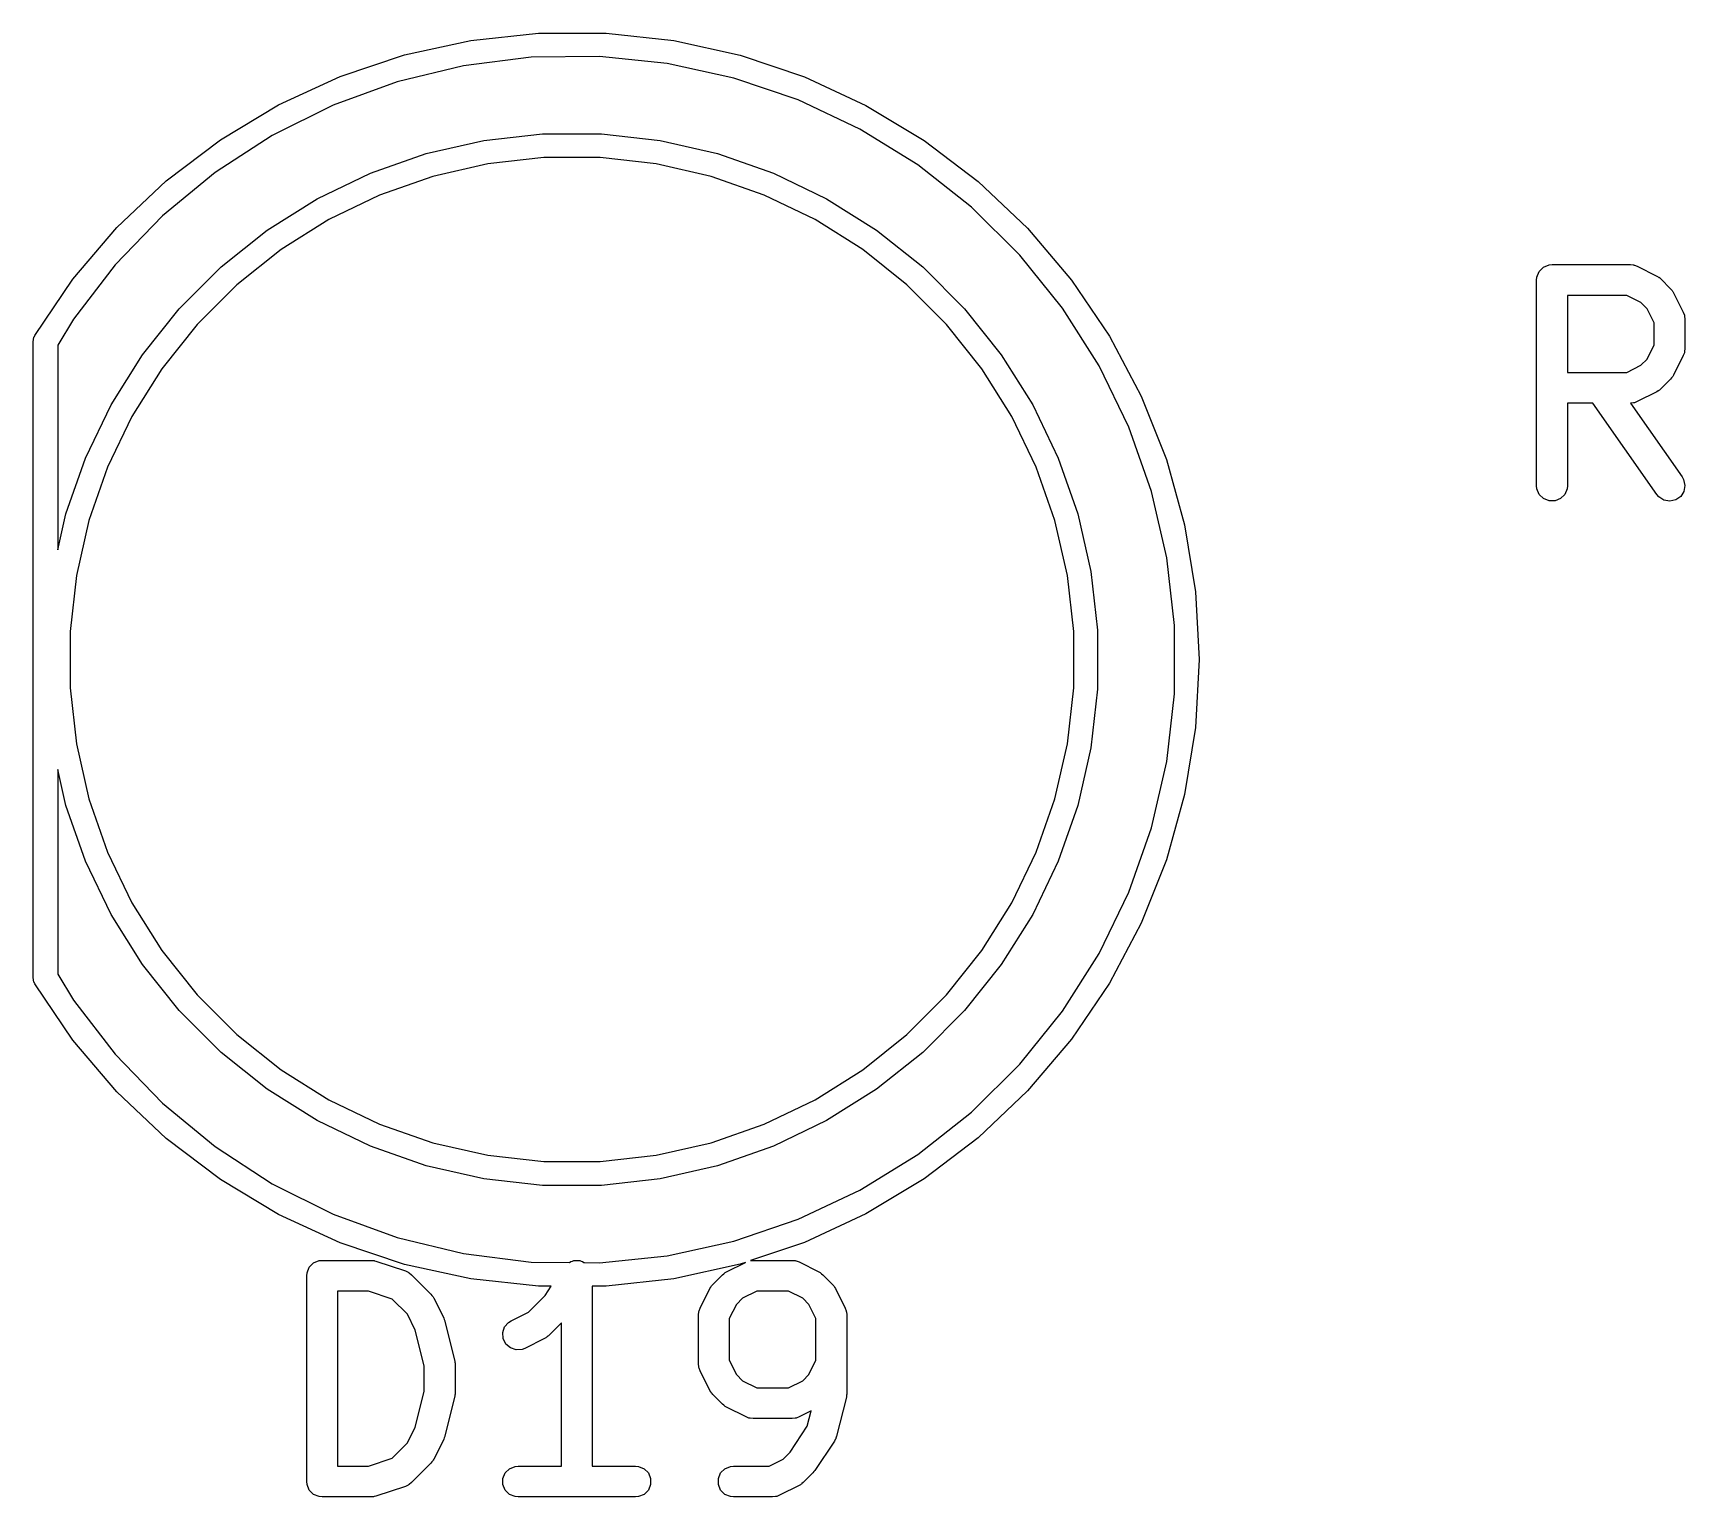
# Model space of a CAD drawing. Header units: millimetres. Extents: x 4 to 152, y 19 to 149.
# Drawn here: x 42.15 to 50.18, y 133.18 to 140.3 of the extents above; entities that cross this region are included whole.
import ezdxf

# ---------------------------------------------------------------- set-up
doc = ezdxf.new("R2010")
doc.units = ezdxf.units.MM
doc.layers.add('F.Silkscreen', color=41, linetype='CONTINUOUS', true_color=0xf2eda1)

msp = doc.modelspace()

# ---------------------------------------------------------------- linework, layer by layer
at = {"layer": 'F.Silkscreen', "linetype": 'CONTINUOUS'}
for p, q in [((43.956741, 140.189577), (44.279169, 140.260247)), ((44.279169, 140.260247), (44.607347, 140.29566)), ((44.607347, 140.29566), (44.93743, 140.295401)), ((44.93743, 140.295401), (45.265551, 140.259473)), ((45.265551, 140.259473), (45.587869, 140.188297)), ((43.643837, 140.084477), (43.956741, 140.189577)), ((44.57213, 140.177939), (44.243284, 140.136962)), ((44.9035, 140.181579), (44.57213, 140.177939)), ((45.233167, 140.147836), (44.9035, 140.181579)), ((45.587869, 140.188297), (45.900607, 140.082707)), ((43.344124, 139.946178), (43.643837, 140.084477)), ((44.243284, 140.136962), (43.921154, 140.05917)), ((45.556928, 140.07714), (45.233167, 140.147836)), ((45.900607, 140.082707), (46.200103, 139.943939)), ((43.921154, 140.05917), (43.609849, 139.945557)), ((45.870654, 139.970393), (45.556928, 140.07714)), ((43.061111, 139.776301), (43.344124, 139.946178)), ((43.609849, 139.945557), (43.313338, 139.79757)), ((46.170345, 139.828956), (45.870654, 139.970393)), ((46.200103, 139.943939), (46.482849, 139.773618)), ((42.798113, 139.576835), (43.061111, 139.776301)), ((43.313338, 139.79757), (43.035402, 139.617097)), ((44.061301, 139.709948), (44.341184, 139.77383)), ((44.341184, 139.77383), (44.62646, 139.805973)), ((44.62646, 139.805973), (44.91354, 139.805973)), ((44.91354, 139.805973), (45.198816, 139.77383)), ((45.198816, 139.77383), (45.478699, 139.709948)), ((46.452179, 139.654632), (46.170345, 139.828956)), ((46.482849, 139.773618), (46.745534, 139.57374)), ((43.79033, 139.615132), (44.061301, 139.709948)), ((44.632973, 139.69), (44.360641, 139.659316)), ((44.907027, 139.69), (44.632973, 139.69)), ((45.179359, 139.659316), (44.907027, 139.69)), ((45.478699, 139.709948), (45.74967, 139.615132)), ((43.035402, 139.617097), (42.779585, 139.406438)), ((43.53168, 139.490572), (43.79033, 139.615132)), ((44.360641, 139.659316), (44.093457, 139.598333)), ((45.446543, 139.598333), (45.179359, 139.659316)), ((45.74967, 139.615132), (46.00832, 139.490572)), ((46.712561, 139.449644), (46.452179, 139.654632)), ((42.558211, 139.350116), (42.798113, 139.576835)), ((44.093457, 139.598333), (43.834781, 139.507818)), ((45.705219, 139.507818), (45.446543, 139.598333)), ((46.745534, 139.57374), (46.98508, 139.346645)), ((43.288601, 139.337836), (43.53168, 139.490572)), ((43.834781, 139.507818), (43.587866, 139.38891)), ((45.952134, 139.38891), (45.705219, 139.507818)), ((46.00832, 139.490572), (46.251399, 139.337836)), ((46.948173, 139.216607), (46.712561, 139.449644)), ((42.779585, 139.406438), (42.54915, 139.168281)), ((43.587866, 139.38891), (43.355817, 139.243104)), ((46.184183, 139.243104), (45.952134, 139.38891)), ((42.344214, 139.0988), (42.558211, 139.350116)), ((43.064153, 139.158844), (43.288601, 139.337836)), ((46.251399, 139.337836), (46.475847, 139.158844)), ((46.98508, 139.346645), (47.198683, 139.094993)), ((43.355817, 139.243104), (43.141552, 139.072234)), ((46.398448, 139.072234), (46.184183, 139.243104)), ((47.156008, 138.958492), (46.948173, 139.216607)), ((42.54915, 139.168281), (42.347035, 138.905663)), ((42.861156, 138.955847), (43.064153, 139.158844)), ((46.475847, 139.158844), (46.678844, 138.955847)), ((49.462155, 139.109813), (49.473354, 139.136849)), ((49.473354, 139.136849), (49.494046, 139.157541)), ((49.494046, 139.157541), (49.521082, 139.16874)), ((49.521082, 139.16874), (49.535714, 139.170181)), ((49.535714, 139.170181), (49.916666, 139.170181)), ((49.916666, 139.170181), (49.931298, 139.16874)), ((49.931298, 139.16874), (49.933787, 139.167709)), ((49.933787, 139.167709), (49.936475, 139.167518)), ((49.936475, 139.167518), (49.950207, 139.162263)), ((49.950207, 139.162263), (50.045445, 139.114644)), ((42.158629, 138.82583), (42.344214, 139.0988)), ((43.141552, 139.072234), (42.947766, 138.878448)), ((46.592234, 138.878448), (46.398448, 139.072234)), ((47.198683, 139.094993), (47.38384, 138.821733)), ((49.460714, 139.095181), (49.462155, 139.109813)), ((49.460714, 138.095181), (49.460714, 139.095181)), ((50.045445, 139.114644), (50.051744, 139.11068)), ((50.051744, 139.11068), (50.053572, 139.109922)), ((50.053572, 139.109922), (50.055628, 139.108234)), ((50.055628, 139.108234), (50.057888, 139.106812)), ((50.057888, 139.106812), (50.059187, 139.105314)), ((50.059187, 139.105314), (50.064937, 139.100595)), ((50.064937, 139.100595), (50.112556, 139.052976)), ((50.112556, 139.052976), (50.117274, 139.047227)), ((50.117274, 139.047227), (50.118773, 139.045927)), ((50.118773, 139.045927), (50.120194, 139.043668)), ((50.120194, 139.043668), (50.121883, 139.041611)), ((50.121883, 139.041611), (50.12264, 139.039784)), ((50.12264, 139.039784), (50.126605, 139.033484)), ((47.333417, 138.67859), (47.156008, 138.958492)), ((49.898961, 139.020181), (49.610714, 139.020181)), ((49.610714, 139.020181), (49.610714, 138.646372)), ((49.967477, 138.985923), (49.898961, 139.020181)), ((49.997884, 138.955516), (49.967477, 138.985923)), ((50.126605, 139.033484), (50.174224, 138.938246)), ((42.347035, 138.905663), (42.27, 138.778117)), ((42.682164, 138.731399), (42.861156, 138.955847)), ((42.947766, 138.878448), (42.776896, 138.664183)), ((46.763104, 138.664183), (46.592234, 138.878448)), ((46.678844, 138.955847), (46.857836, 138.731399)), ((50.032142, 138.887), (49.997884, 138.955516)), ((50.032142, 138.779553), (50.032142, 138.887)), ((50.174224, 138.938246), (50.179479, 138.924515)), ((50.179479, 138.924515), (50.17967, 138.921826)), ((50.17967, 138.921826), (50.180701, 138.919337)), ((50.180701, 138.919337), (50.182142, 138.904705)), ((50.182142, 138.904705), (50.182142, 138.761848)), ((42.15, 138.795), (42.154567, 138.817961)), ((42.154567, 138.817961), (42.157473, 138.820868)), ((42.157473, 138.820868), (42.158629, 138.82583)), ((47.38384, 138.821733), (47.538382, 138.530063)), ((42.15, 135.705), (42.15, 138.795)), ((42.27, 138.778117), (42.27, 137.783222)), ((42.529428, 138.48832), (42.682164, 138.731399)), ((46.857836, 138.731399), (47.010572, 138.48832)), ((49.997884, 138.711037), (50.032142, 138.779553)), ((50.174224, 138.728307), (50.126605, 138.633069)), ((50.179479, 138.742038), (50.174224, 138.728307)), ((50.17967, 138.744728), (50.179479, 138.742038)), ((50.180701, 138.747216), (50.17967, 138.744728)), ((50.182142, 138.761848), (50.180701, 138.747216)), ((42.776896, 138.664183), (42.63109, 138.432134)), ((46.90891, 138.432134), (46.763104, 138.664183)), ((47.478138, 138.380471), (47.333417, 138.67859)), ((49.610714, 138.646372), (49.898961, 138.646372)), ((49.898961, 138.646372), (49.967477, 138.68063)), ((49.967477, 138.68063), (49.997884, 138.711037)), ((50.051744, 138.555874), (50.045445, 138.551909)), ((50.053572, 138.556631), (50.051744, 138.555874)), ((50.055628, 138.55832), (50.053572, 138.556631)), ((50.057888, 138.559741), (50.055628, 138.55832)), ((50.059187, 138.56124), (50.057888, 138.559741)), ((50.064937, 138.565958), (50.059187, 138.56124)), ((50.112556, 138.613577), (50.064937, 138.565958)), ((50.117274, 138.619327), (50.112556, 138.613577)), ((50.118773, 138.620626), (50.117274, 138.619327)), ((50.120194, 138.622886), (50.118773, 138.620626)), ((50.121883, 138.624942), (50.120194, 138.622886)), ((50.12264, 138.62677), (50.121883, 138.624942)), ((50.126605, 138.633069), (50.12264, 138.62677)), ((42.404868, 138.22967), (42.529428, 138.48832)), ((47.010572, 138.48832), (47.135132, 138.22967)), ((47.538382, 138.530063), (47.6605, 138.223401)), ((49.73476, 138.496372), (49.610714, 138.496372)), ((49.610714, 138.496372), (49.610714, 138.095181)), ((50.0457, 138.052171), (49.73476, 138.496372)), ((49.931298, 138.497813), (49.917781, 138.496482)), ((49.917781, 138.496482), (50.168585, 138.13819)), ((49.933787, 138.498845), (49.931298, 138.497813)), ((49.936475, 138.499035), (49.933787, 138.498845)), ((49.950207, 138.50429), (49.936475, 138.499035)), ((50.045445, 138.551909), (49.950207, 138.50429)), ((42.63109, 138.432134), (42.512182, 138.185219)), ((47.027818, 138.185219), (46.90891, 138.432134)), ((47.588325, 138.067936), (47.478138, 138.380471)), ((42.310052, 137.958699), (42.404868, 138.22967)), ((42.512182, 138.185219), (42.421667, 137.926543)), ((47.118333, 137.926543), (47.027818, 138.185219)), ((47.135132, 138.22967), (47.229948, 137.958699)), ((47.6605, 138.223401), (47.748764, 137.905338)), ((49.462155, 138.080549), (49.460714, 138.095181)), ((49.473354, 138.053513), (49.462155, 138.080549)), ((49.609273, 138.080549), (49.598074, 138.053513)), ((49.610714, 138.095181), (49.609273, 138.080549)), ((50.168585, 138.13819), (50.175795, 138.125377)), ((50.175795, 138.125377), (50.182124, 138.096806)), ((50.182124, 138.096806), (50.177039, 138.067988)), ((47.662573, 137.744971), (47.588325, 138.067936)), ((49.494046, 138.032821), (49.473354, 138.053513)), ((49.521082, 138.021622), (49.494046, 138.032821)), ((49.550346, 138.021622), (49.521082, 138.021622)), ((49.577382, 138.032821), (49.550346, 138.021622)), ((49.598074, 138.053513), (49.577382, 138.032821)), ((50.055271, 138.041011), (50.0457, 138.052171)), ((50.07995, 138.025284), (50.055271, 138.041011)), ((50.108767, 138.020198), (50.07995, 138.025284)), ((50.137338, 138.026528), (50.108767, 138.020198)), ((50.161312, 138.04331), (50.137338, 138.026528)), ((50.177039, 138.067988), (50.161312, 138.04331)), ((42.27, 137.783222), (42.310052, 137.958699)), ((42.421667, 137.926543), (42.360684, 137.659359)), ((47.179316, 137.659359), (47.118333, 137.926543)), ((47.229948, 137.958699), (47.29383, 137.678816)), ((47.748764, 137.905338), (47.802139, 137.579599)), ((47.29383, 137.678816), (47.325973, 137.39354)), ((47.699936, 137.415695), (47.662573, 137.744971)), ((42.360684, 137.659359), (42.33, 137.387027)), ((47.21, 137.387027), (47.179316, 137.659359)), ((47.802139, 137.579599), (47.82, 137.25)), ((42.33, 137.387027), (42.33, 137.112973)), ((47.21, 137.112973), (47.21, 137.387027)), ((47.325973, 137.39354), (47.325973, 137.10646)), ((47.7, 137.25), (47.699936, 137.415695)), ((47.699936, 137.084305), (47.7, 137.25)), ((47.82, 137.25), (47.802139, 136.920401)), ((42.33, 137.112973), (42.360684, 136.840641)), ((47.179316, 136.840641), (47.21, 137.112973)), ((47.325973, 137.10646), (47.29383, 136.821184)), ((47.662573, 136.755029), (47.699936, 137.084305)), ((47.802139, 136.920401), (47.748764, 136.594662)), ((42.360684, 136.840641), (42.421667, 136.573457)), ((47.118333, 136.573457), (47.179316, 136.840641)), ((47.29383, 136.821184), (47.229948, 136.541301)), ((42.310052, 136.541301), (42.27, 136.716779)), ((42.27, 136.716779), (42.27, 135.721884)), ((47.588325, 136.432064), (47.662573, 136.755029)), ((42.421667, 136.573457), (42.512182, 136.314781)), ((47.027818, 136.314781), (47.118333, 136.573457)), ((47.748764, 136.594662), (47.6605, 136.276599)), ((42.404868, 136.27033), (42.310052, 136.541301)), ((47.229948, 136.541301), (47.135132, 136.27033)), ((47.478138, 136.119529), (47.588325, 136.432064)), ((42.512182, 136.314781), (42.63109, 136.067866)), ((46.90891, 136.067866), (47.027818, 136.314781)), ((42.529428, 136.01168), (42.404868, 136.27033)), ((47.135132, 136.27033), (47.010572, 136.01168)), ((47.6605, 136.276599), (47.538382, 135.969937)), ((42.63109, 136.067866), (42.776896, 135.835817)), ((46.763104, 135.835817), (46.90891, 136.067866)), ((47.333417, 135.82141), (47.478138, 136.119529)), ((42.682164, 135.768601), (42.529428, 136.01168)), ((47.010572, 136.01168), (46.857836, 135.768601)), ((47.538382, 135.969937), (47.38384, 135.678267)), ((42.776896, 135.835817), (42.947766, 135.621552)), ((46.592234, 135.621552), (46.763104, 135.835817)), ((42.861156, 135.544153), (42.682164, 135.768601)), ((46.857836, 135.768601), (46.678844, 135.544153)), ((47.156008, 135.541508), (47.333417, 135.82141)), ((42.154567, 135.682039), (42.15, 135.705)), ((42.157473, 135.679133), (42.154567, 135.682039)), ((42.158629, 135.67417), (42.157473, 135.679133)), ((42.344214, 135.4012), (42.158629, 135.67417)), ((42.27, 135.721884), (42.347035, 135.594337)), ((47.38384, 135.678267), (47.198683, 135.405007)), ((42.347035, 135.594337), (42.54915, 135.331719)), ((42.947766, 135.621552), (43.141552, 135.427766)), ((46.398448, 135.427766), (46.592234, 135.621552)), ((43.064153, 135.341156), (42.861156, 135.544153)), ((46.678844, 135.544153), (46.475847, 135.341156)), ((46.948173, 135.283393), (47.156008, 135.541508)), ((43.141552, 135.427766), (43.355817, 135.256896)), ((46.184183, 135.256896), (46.398448, 135.427766)), ((42.558211, 135.149884), (42.344214, 135.4012)), ((47.198683, 135.405007), (46.98508, 135.153355)), ((42.54915, 135.331719), (42.779585, 135.093562)), ((43.288601, 135.162164), (43.064153, 135.341156)), ((46.475847, 135.341156), (46.251399, 135.162164)), ((46.712561, 135.050356), (46.948173, 135.283393)), ((43.355817, 135.256896), (43.587866, 135.11109)), ((45.952134, 135.11109), (46.184183, 135.256896)), ((42.798113, 134.923165), (42.558211, 135.149884)), ((43.53168, 135.009428), (43.288601, 135.162164)), ((43.587866, 135.11109), (43.834781, 134.992182)), ((45.705219, 134.992182), (45.952134, 135.11109)), ((46.251399, 135.162164), (46.00832, 135.009428)), ((46.98508, 135.153355), (46.745534, 134.92626)), ((42.779585, 135.093562), (43.035402, 134.882903)), ((46.452179, 134.845368), (46.712561, 135.050356)), ((43.79033, 134.884868), (43.53168, 135.009428)), ((43.834781, 134.992182), (44.093457, 134.901667)), ((45.446543, 134.901667), (45.705219, 134.992182)), ((46.00832, 135.009428), (45.74967, 134.884868)), ((43.061111, 134.723699), (42.798113, 134.923165)), ((43.035402, 134.882903), (43.313338, 134.70243)), ((44.061301, 134.790052), (43.79033, 134.884868)), ((44.093457, 134.901667), (44.360641, 134.840684)), ((45.179359, 134.840684), (45.446543, 134.901667)), ((45.74967, 134.884868), (45.478699, 134.790052)), ((46.745534, 134.92626), (46.482849, 134.726382)), ((44.341184, 134.72617), (44.061301, 134.790052)), ((44.360641, 134.840684), (44.632973, 134.81)), ((44.632973, 134.81), (44.907027, 134.81)), ((44.907027, 134.81), (45.179359, 134.840684)), ((45.478699, 134.790052), (45.198816, 134.72617)), ((46.170345, 134.671044), (46.452179, 134.845368)), ((43.344124, 134.553822), (43.061111, 134.723699)), ((43.313338, 134.70243), (43.609849, 134.554443)), ((44.62646, 134.694027), (44.341184, 134.72617)), ((45.198816, 134.72617), (44.91354, 134.694027)), ((46.482849, 134.726382), (46.200103, 134.556061)), ((44.91354, 134.694027), (44.62646, 134.694027)), ((45.870654, 134.529607), (46.170345, 134.671044)), ((43.643837, 134.415523), (43.344124, 134.553822)), ((43.609849, 134.554443), (43.921154, 134.44083)), ((46.200103, 134.556061), (45.900607, 134.417293)), ((45.556928, 134.42286), (45.870654, 134.529607)), ((43.956741, 134.310423), (43.643837, 134.415523)), ((43.921154, 134.44083), (44.243284, 134.363038)), ((45.233167, 134.352164), (45.556928, 134.42286)), ((45.900607, 134.417293), (45.639156, 134.32902)), ((43.493354, 134.296849), (43.514046, 134.317541)), ((43.514046, 134.317541), (43.541082, 134.32874)), ((43.541082, 134.32874), (43.555714, 134.330181)), ((43.555714, 134.330181), (43.793809, 134.330181)), ((43.793809, 134.330181), (43.801214, 134.329452)), ((43.801214, 134.329452), (43.803189, 134.329592)), ((43.803189, 134.329592), (43.805786, 134.329002)), ((43.805786, 134.329002), (43.808441, 134.32874)), ((43.808441, 134.32874), (43.810272, 134.327982)), ((43.810272, 134.327982), (43.817526, 134.326332)), ((43.817526, 134.326332), (43.960383, 134.278713)), ((44.279169, 134.239753), (43.956741, 134.310423)), ((44.243284, 134.363038), (44.57213, 134.322061)), ((44.57213, 134.322061), (44.758119, 134.320018)), ((44.758119, 134.320018), (44.75893, 134.320354)), ((44.75893, 134.320354), (44.765036, 134.324442)), ((44.765036, 134.324442), (44.772316, 134.325899)), ((44.772316, 134.325899), (44.779177, 134.32874)), ((44.779177, 134.32874), (44.786525, 134.32874)), ((44.786525, 134.32874), (44.79373, 134.330181)), ((44.79373, 134.330181), (44.801014, 134.32874)), ((44.801014, 134.32874), (44.808441, 134.32874)), ((44.808441, 134.32874), (44.815229, 134.325928)), ((44.815229, 134.325928), (44.822438, 134.324502)), ((44.822438, 134.324502), (44.828617, 134.320383)), ((44.828617, 134.320383), (44.831442, 134.319213)), ((44.831442, 134.319213), (44.9035, 134.318421)), ((44.9035, 134.318421), (45.233167, 134.352164)), ((45.587869, 134.311703), (45.265551, 134.240527)), ((45.522173, 134.274644), (45.613803, 134.32046)), ((45.613803, 134.32046), (45.587869, 134.311703)), ((45.639156, 134.32902), (45.650952, 134.330181)), ((45.650952, 134.330181), (45.841428, 134.330181)), ((45.841428, 134.330181), (45.85606, 134.32874)), ((45.85606, 134.32874), (45.858549, 134.327709)), ((45.858549, 134.327709), (45.861237, 134.327518)), ((45.861237, 134.327518), (45.874969, 134.322263)), ((45.874969, 134.322263), (45.970207, 134.274644)), ((43.480714, 134.255181), (43.482155, 134.269813)), ((43.480714, 133.255181), (43.480714, 134.255181)), ((43.482155, 134.269813), (43.493354, 134.296849)), ((43.960383, 134.278713), (43.973808, 134.272719)), ((43.973808, 134.272719), (43.975843, 134.270954)), ((43.975843, 134.270954), (43.978334, 134.269922)), ((43.978334, 134.269922), (43.989699, 134.260595)), ((43.989699, 134.260595), (44.084937, 134.165357)), ((44.607347, 134.20434), (44.279169, 134.239753)), ((45.265551, 134.240527), (44.93743, 134.204599)), ((45.455062, 134.212976), (45.502681, 134.260595)), ((45.502681, 134.260595), (45.50843, 134.265314)), ((45.50843, 134.265314), (45.50973, 134.266812)), ((45.50973, 134.266812), (45.511989, 134.268234)), ((45.511989, 134.268234), (45.514046, 134.269922)), ((45.514046, 134.269922), (45.515873, 134.27068)), ((45.515873, 134.27068), (45.522173, 134.274644)), ((45.970207, 134.274644), (45.976506, 134.27068)), ((45.976506, 134.27068), (45.978334, 134.269922)), ((45.978334, 134.269922), (45.98039, 134.268234)), ((45.98039, 134.268234), (45.98265, 134.266812)), ((45.98265, 134.266812), (45.983949, 134.265314)), ((45.983949, 134.265314), (45.989699, 134.260595)), ((45.989699, 134.260595), (46.037318, 134.212976)), ((43.781639, 134.180181), (43.630714, 134.180181)), ((43.630714, 134.180181), (43.630714, 133.330181)), ((43.896152, 134.14201), (43.781639, 134.180181)), ((43.970265, 134.067897), (43.896152, 134.14201)), ((44.084937, 134.165357), (44.089657, 134.159607)), ((44.089657, 134.159607), (44.091154, 134.158308)), ((44.091154, 134.158308), (44.092573, 134.156054)), ((44.092573, 134.156054), (44.094265, 134.153992)), ((44.094265, 134.153992), (44.095023, 134.15216)), ((44.095023, 134.15216), (44.098986, 134.145865)), ((44.098986, 134.145865), (44.146605, 134.050627)), ((44.558906, 134.078725), (44.640285, 134.160104)), ((44.669808, 134.20439), (44.607347, 134.20434)), ((44.640285, 134.160104), (44.669808, 134.20439)), ((44.93743, 134.204599), (44.868809, 134.204546)), ((44.868809, 134.204546), (44.868809, 133.330181)), ((45.393394, 134.098246), (45.441013, 134.193484)), ((45.441013, 134.193484), (45.444977, 134.199784)), ((45.444977, 134.199784), (45.445735, 134.201611)), ((45.445735, 134.201611), (45.447423, 134.203668)), ((45.447423, 134.203668), (45.448845, 134.205927)), ((45.448845, 134.205927), (45.450343, 134.207227)), ((45.450343, 134.207227), (45.455062, 134.212976)), ((45.600141, 134.145923), (45.569734, 134.115516)), ((45.668657, 134.180181), (45.600141, 134.145923)), ((45.823723, 134.180181), (45.668657, 134.180181)), ((45.892239, 134.145923), (45.823723, 134.180181)), ((45.922646, 134.115516), (45.892239, 134.145923)), ((46.037318, 134.212976), (46.042036, 134.207227)), ((46.042036, 134.207227), (46.043535, 134.205927)), ((46.043535, 134.205927), (46.044956, 134.203668)), ((46.044956, 134.203668), (46.046645, 134.201611)), ((46.046645, 134.201611), (46.047402, 134.199784)), ((46.047402, 134.199784), (46.051367, 134.193484)), ((46.051367, 134.193484), (46.098986, 134.098246)), ((44.008758, 133.99091), (43.970265, 134.067897)), ((44.474554, 134.036549), (44.558906, 134.078725)), ((45.385476, 134.064705), (45.386917, 134.079337)), ((45.385476, 133.82661), (45.385476, 134.064705)), ((45.386917, 134.079337), (45.387948, 134.081827)), ((45.387948, 134.081827), (45.388139, 134.084514)), ((45.388139, 134.084514), (45.393394, 134.098246)), ((45.569734, 134.115516), (45.535476, 134.047)), ((45.956904, 134.047), (45.922646, 134.115516)), ((46.098986, 134.098246), (46.104241, 134.084515)), ((46.104241, 134.084515), (46.104432, 134.081826)), ((46.104432, 134.081826), (46.105463, 134.079337)), ((46.105463, 134.079337), (46.106904, 134.064705)), ((46.106904, 134.064705), (46.106904, 133.683753)), ((44.052142, 133.817376), (44.008758, 133.99091)), ((44.146605, 134.050627), (44.147014, 134.049558)), ((44.147014, 134.049558), (44.147337, 134.049122)), ((44.147337, 134.049122), (44.149523, 134.043003)), ((44.149523, 134.043003), (44.15186, 134.036896)), ((44.15186, 134.036896), (44.151898, 134.036356)), ((44.151898, 134.036356), (44.152284, 134.035276)), ((44.152284, 134.035276), (44.199903, 133.8448)), ((44.433684, 133.978848), (44.442938, 134.006609)), ((44.435758, 133.949658), (44.433684, 133.978848)), ((44.442938, 134.006609), (44.462111, 134.028717)), ((44.462111, 134.028717), (44.474554, 134.036549)), ((44.718809, 134.026496), (44.656366, 133.964053)), ((44.718809, 133.330181), (44.718809, 134.026496)), ((45.535476, 134.047), (45.535476, 133.844315)), ((45.956904, 133.844315), (45.956904, 134.047)), ((44.448845, 133.923483), (44.435758, 133.949658)), ((44.470953, 133.90431), (44.448845, 133.923483)), ((44.498714, 133.895056), (44.470953, 133.90431)), ((44.527904, 133.89713), (44.498714, 133.895056)), ((44.541636, 133.902385), (44.527904, 133.89713)), ((44.636874, 133.950004), (44.541636, 133.902385)), ((44.643173, 133.953969), (44.636874, 133.950004)), ((44.645001, 133.954726), (44.643173, 133.953969)), ((44.647057, 133.956415), (44.645001, 133.954726)), ((44.649317, 133.957836), (44.647057, 133.956415)), ((44.650616, 133.959335), (44.649317, 133.957836)), ((44.656366, 133.964053), (44.650616, 133.959335)), ((44.052142, 133.692987), (44.052142, 133.817376)), ((44.199903, 133.8448), (44.200278, 133.842264)), ((44.200278, 133.842264), (44.200701, 133.841242)), ((44.200701, 133.841242), (44.201243, 133.83573)), ((44.201243, 133.83573), (44.202053, 133.830256)), ((44.202053, 133.830256), (44.20189, 133.829164)), ((44.20189, 133.829164), (44.202142, 133.82661)), ((44.202142, 133.82661), (44.202142, 133.683753)), ((45.386917, 133.811978), (45.385476, 133.82661)), ((45.535476, 133.844315), (45.569734, 133.775799)), ((45.922646, 133.775799), (45.956904, 133.844315)), ((45.387948, 133.809489), (45.386917, 133.811978)), ((45.388139, 133.806801), (45.387948, 133.809489)), ((45.393394, 133.793069), (45.388139, 133.806801)), ((45.441013, 133.697831), (45.393394, 133.793069)), ((45.569734, 133.775799), (45.600141, 133.745392)), ((45.600141, 133.745392), (45.668657, 133.711134)), ((45.823723, 133.711134), (45.892239, 133.745392)), ((45.892239, 133.745392), (45.922646, 133.775799)), ((44.008758, 133.519453), (44.052142, 133.692987)), ((44.199903, 133.665563), (44.152284, 133.475087)), ((44.200278, 133.6681), (44.199903, 133.665563)), ((44.200701, 133.669121), (44.200278, 133.6681)), ((44.201243, 133.674634), (44.200701, 133.669121)), ((44.202053, 133.680107), (44.201243, 133.674634)), ((44.202142, 133.683753), (44.20189, 133.6812)), ((44.20189, 133.6812), (44.202053, 133.680107)), ((45.444977, 133.691532), (45.441013, 133.697831)), ((45.445735, 133.689704), (45.444977, 133.691532)), ((45.447423, 133.687648), (45.445735, 133.689704)), ((45.448845, 133.685388), (45.447423, 133.687648)), ((45.450343, 133.684089), (45.448845, 133.685388)), ((45.455062, 133.678339), (45.450343, 133.684089)), ((45.502681, 133.63072), (45.455062, 133.678339)), ((45.668657, 133.711134), (45.823723, 133.711134)), ((46.104665, 133.665563), (46.057046, 133.475087)), ((46.10504, 133.6681), (46.104665, 133.665563)), ((46.105463, 133.669121), (46.10504, 133.6681)), ((46.106005, 133.674634), (46.105463, 133.669121)), ((46.106815, 133.680107), (46.106005, 133.674634)), ((46.106904, 133.683753), (46.106652, 133.6812)), ((46.106652, 133.6812), (46.106815, 133.680107)), ((45.50843, 133.626002), (45.502681, 133.63072)), ((45.50973, 133.624503), (45.50843, 133.626002)), ((45.511989, 133.623082), (45.50973, 133.624503)), ((45.514046, 133.621393), (45.511989, 133.623082)), ((45.515873, 133.620636), (45.514046, 133.621393)), ((45.522173, 133.616671), (45.515873, 133.620636)), ((45.617411, 133.569052), (45.522173, 133.616671)), ((45.933199, 133.598167), (45.874969, 133.569052)), ((45.914675, 133.524071), (45.933199, 133.598167)), ((43.970264, 133.442466), (44.008758, 133.519453)), ((45.631142, 133.563797), (45.617411, 133.569052)), ((45.633831, 133.563606), (45.631142, 133.563797)), ((45.63632, 133.562575), (45.633831, 133.563606)), ((45.650952, 133.561134), (45.63632, 133.562575)), ((45.841428, 133.561134), (45.650952, 133.561134)), ((45.83076, 133.3982), (45.914675, 133.524071)), ((45.85606, 133.562575), (45.841428, 133.561134)), ((45.858549, 133.563607), (45.85606, 133.562575)), ((45.861237, 133.563797), (45.858549, 133.563607)), ((45.874969, 133.569052), (45.861237, 133.563797)), ((43.896152, 133.368353), (43.970264, 133.442466)), ((44.146605, 133.459736), (44.098986, 133.364498)), ((44.147014, 133.460806), (44.146605, 133.459736)), ((44.147337, 133.461241), (44.147014, 133.460806)), ((44.149529, 133.467378), (44.147337, 133.461241)), ((44.15186, 133.473467), (44.149529, 133.467378)), ((44.151898, 133.474008), (44.15186, 133.473467)), ((44.152284, 133.475087), (44.151898, 133.474008)), ((46.046689, 133.451675), (45.951451, 133.308817)), ((46.050993, 133.45975), (46.046689, 133.451675)), ((46.052099, 133.461241), (46.050993, 133.45975)), ((46.052728, 133.463004), (46.052099, 133.461241)), ((46.053606, 133.464649), (46.052728, 133.463004)), ((46.053964, 133.466464), (46.053606, 133.464649)), ((46.057046, 133.475087), (46.053964, 133.466464)), ((43.781639, 133.330181), (43.896152, 133.368353)), ((44.084938, 133.345007), (43.989699, 133.249767)), ((44.089655, 133.350756), (44.084938, 133.345007)), ((44.091154, 133.352055), (44.089655, 133.350756)), ((44.092575, 133.354314), (44.091154, 133.352055)), ((44.094265, 133.356372), (44.092575, 133.354314)), ((44.095022, 133.358202), (44.094265, 133.356372)), ((44.098986, 133.364498), (44.095022, 133.358202)), ((45.728485, 133.330181), (45.797, 133.364439)), ((45.797, 133.364439), (45.83076, 133.3982)), ((43.482155, 133.240549), (43.480714, 133.255181)), ((43.630714, 133.330181), (43.781639, 133.330181)), ((44.434536, 133.269813), (44.445735, 133.296849)), ((44.434536, 133.240549), (44.434536, 133.269813)), ((44.445735, 133.296849), (44.466427, 133.317541)), ((44.466427, 133.317541), (44.493463, 133.32874)), ((44.493463, 133.32874), (44.508095, 133.330181)), ((44.508095, 133.330181), (44.718809, 133.330181)), ((44.868809, 133.330181), (45.079523, 133.330181)), ((45.079523, 133.330181), (45.094155, 133.32874)), ((45.094155, 133.32874), (45.121191, 133.317541)), ((45.121191, 133.317541), (45.141883, 133.296849)), ((45.141883, 133.296849), (45.153082, 133.269813)), ((45.153082, 133.269813), (45.153082, 133.240549)), ((45.482155, 133.269813), (45.493354, 133.296849)), ((45.482155, 133.240549), (45.482155, 133.269813)), ((45.493354, 133.296849), (45.514046, 133.317541)), ((45.514046, 133.317541), (45.541082, 133.32874)), ((45.541082, 133.32874), (45.555714, 133.330181)), ((45.555714, 133.330181), (45.728485, 133.330181)), ((45.94208, 133.297387), (45.894462, 133.249768)), ((45.942113, 133.297428), (45.94208, 133.297387)), ((45.942135, 133.297442), (45.942113, 133.297428)), ((45.946874, 133.303229), (45.942135, 133.297442)), ((45.951408, 133.308753), (45.946874, 133.303229)), ((45.951417, 133.308777), (45.951408, 133.308753)), ((45.951451, 133.308817), (45.951417, 133.308777)), ((43.493354, 133.213513), (43.482155, 133.240549)), ((43.514046, 133.192821), (43.493354, 133.213513)), ((43.541082, 133.181622), (43.514046, 133.192821)), ((43.555714, 133.180181), (43.541082, 133.181622)), ((43.793809, 133.180181), (43.555714, 133.180181)), ((43.801214, 133.180911), (43.793809, 133.180181)), ((43.803189, 133.18077), (43.801214, 133.180911)), ((43.805786, 133.181361), (43.803189, 133.18077)), ((43.808441, 133.181622), (43.805786, 133.181361)), ((43.810272, 133.182381), (43.808441, 133.181622)), ((43.817526, 133.18403), (43.810272, 133.182381)), ((43.960383, 133.231649), (43.817526, 133.18403)), ((43.973808, 133.237643), (43.960383, 133.231649)), ((43.975843, 133.239409), (43.973808, 133.237643)), ((43.978334, 133.24044), (43.975843, 133.239409)), ((43.989699, 133.249767), (43.978334, 133.24044)), ((44.445735, 133.213513), (44.434536, 133.240549)), ((44.466427, 133.192821), (44.445735, 133.213513)), ((44.493463, 133.181622), (44.466427, 133.192821)), ((44.508095, 133.180181), (44.493463, 133.181622)), ((45.079523, 133.180181), (44.508095, 133.180181)), ((45.094155, 133.181622), (45.079523, 133.180181)), ((45.121191, 133.192821), (45.094155, 133.181622)), ((45.141883, 133.213513), (45.121191, 133.192821)), ((45.153082, 133.240549), (45.141883, 133.213513)), ((45.493354, 133.213513), (45.482155, 133.240549)), ((45.514046, 133.192821), (45.493354, 133.213513)), ((45.541082, 133.181622), (45.514046, 133.192821)), ((45.555714, 133.180181), (45.541082, 133.181622)), ((45.74619, 133.180181), (45.555714, 133.180181)), ((45.760822, 133.181622), (45.74619, 133.180181)), ((45.763311, 133.182654), (45.760822, 133.181622)), ((45.765999, 133.182844), (45.763311, 133.182654)), ((45.779731, 133.188099), (45.765999, 133.182844)), ((45.874969, 133.235718), (45.779731, 133.188099)), ((45.881268, 133.239683), (45.874969, 133.235718)), ((45.883096, 133.24044), (45.881268, 133.239683)), ((45.885152, 133.242128), (45.883096, 133.24044)), ((45.887412, 133.24355), (45.885152, 133.242128)), ((45.888712, 133.24505), (45.887412, 133.24355)), ((45.894462, 133.249768), (45.888712, 133.24505))]:
    msp.add_line(p, q, dxfattribs=at)

doc.saveas('drawing.dxf')
